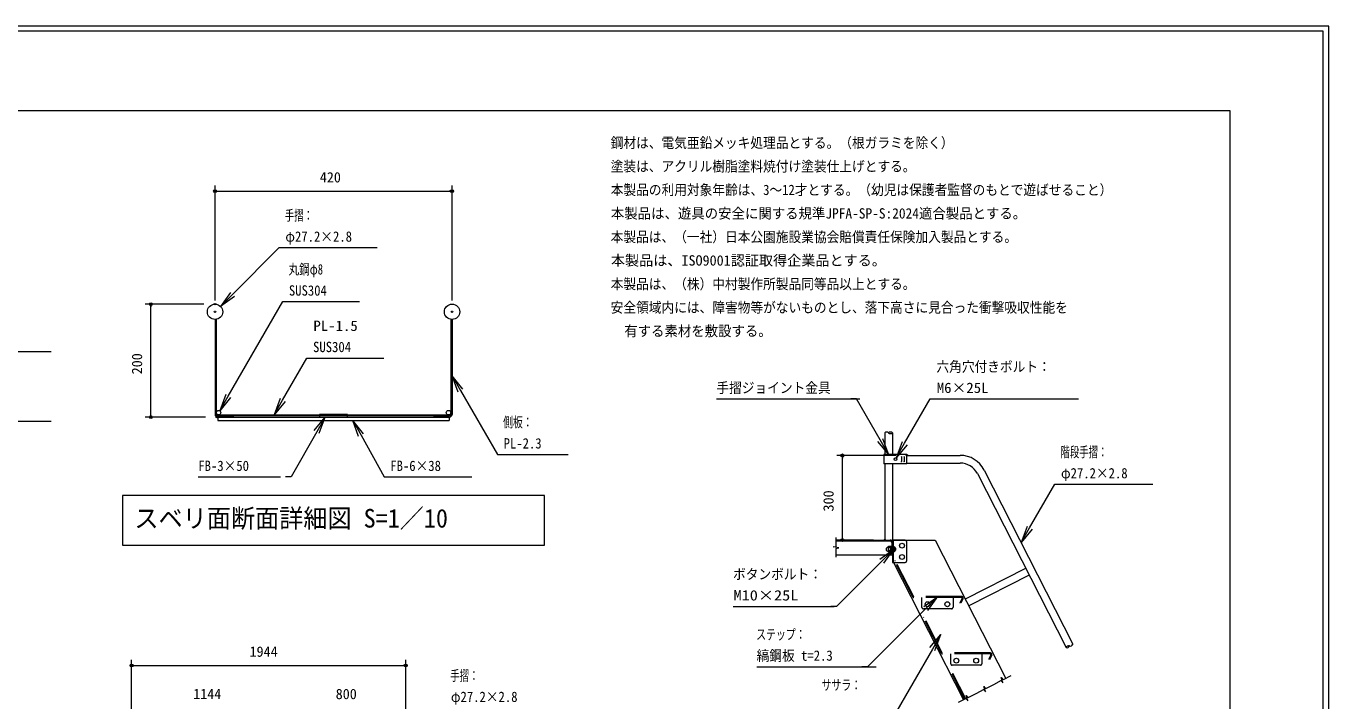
# Model space of a CAD drawing. Units: millimetres at full size, sheet at 1:20, with parts at other scales. Extents: x 10 to 16810, y -17 to 11897.
# Drawn here: x 7577 to 16810, y 7116 to 11897 of the extents above; entities that cross this region are included whole.
import ezdxf
from ezdxf.enums import TextEntityAlignment as Align

# ---------------------------------------------------------------- set-up
doc = ezdxf.new("R2010")
doc.units = ezdxf.units.MM
doc.header["$LTSCALE"] = 20
doc.header["$PDMODE"] = 32
doc.header["$PDSIZE"] = 10
doc.linetypes.add('USER2', pattern=[19.05, 12.7, -6.35])
for name, color, linetype, lineweight in [('DEFPOINTS_3', 7, 'Continuous', 0), ('LY_2', 7, 'Continuous', 0), ('LY_5', 2, 'Continuous', 18), ('LY_6', 7, 'Continuous', 0)]:
    doc.layers.add(name, color=color, linetype=linetype, lineweight=lineweight)
doc.styles.add('ＭＳ ゴシック', font='')
doc.styles.get('ＭＳ ゴシック').set_extended_font_data('MS Gothic')

# ---------------------------------------------------------------- blocks, each defined once
blk = doc.blocks.new('-011-_DOTBLANK')
at = {"color": 7, "linetype": 'Continuous', "lineweight": 0}
blk.add_line((-0.5, 0), (-1, 0), dxfattribs=at)
blk.add_circle((0, 0), 0.5, dxfattribs=at)
blk = doc.blocks.new('-003-_U3')
at = {"color": 7, "linetype": 'Continuous', "lineweight": 0}
for p, q in [((-1, 0.1667), (0, 0)), ((0, 0), (-1, 0)), ((-1, -0.1667), (0, 0))]:
    blk.add_line(p, q, dxfattribs=at)

msp = doc.modelspace()

# ---------------------------------------------------------------- linework, layer by layer
at = {"layer": 'DEFPOINTS_3'}
for p, q in [((16810, 11896.7), (10, 11896.7)), ((16810, 16.7), (16810, 11896.7))]:
    msp.add_line(p, q, dxfattribs=at)
at = {"layer": 'LY_2'}
for p, q in [((16110, 11296.7), (710, 11296.7)), ((16110, 616.7), (16110, 11296.7))]:
    msp.add_line(p, q, dxfattribs=at)
at = {"layer": 'LY_5', "color": 7, "lineweight": 0}
for p, q in [((16769.92, 11860.11), (50.08, 11860.11)), ((16769.92, -16.7), (16769.92, 11860.11)), ((13661.68, 9015.64), (13661.68, 8860.79)), ((13716.08, 9015.64), (13716.08, 8860.79)), ((13661.68, 8796.09), (13661.68, 8255.64)), ((13716.08, 8796.09), (13716.08, 8255.64)), ((13819.68, 8855.64), (14196.55, 8855.64)), ((13819.68, 8801.24), (14196.55, 8801.24)), ((14318.44, 8726.55), (14946.73, 7493.45)), ((14366.91, 8751.25), (14995.2, 7518.15)), ((13316.08, 8273.34), (13316.08, 8210.4)), ((13316.08, 8255.64), (13716.08, 8255.64)), ((13716.08, 8255.64), (13716.08, 8095.64)), ((13806.08, 8255.64), (13716.08, 8255.64)), ((13716.08, 8241.04), (13716.08, 8151.04)), ((13724.08, 8255.64), (14019.66, 8255.64)), ((13816.08, 8245.64), (13816.08, 8105.64)), ((14019.66, 8255.64), (14519.05, 7275.54)), ((13296.08, 8206.87), (13316.08, 8210.4)), ((13336.08, 8199.82), (13296.08, 8206.87)), ((13316.08, 8196.29), (13336.08, 8199.82)), ((13316.08, 8196.29), (13316.08, 8133.34)), ((13316.08, 8151.04), (13716.08, 8151.04)), ((13716.08, 8095.64), (13806.08, 8095.64)), ((13724.08, 8095.64), (14219.67, 7122.99)), ((14660.61, 8055), (14232.93, 7837.08)), ((14685.31, 8006.53), (14257.62, 7788.61)), ((14556.47, 7294.6), (14500.39, 7266.03)), ((14363.42, 7218.69), (14375.64, 7202.47)), ((14375.3, 7179.84), (14363.42, 7218.69)), ((14431.73, 7231.04), (14375.64, 7202.47)), ((14487.82, 7259.62), (14431.73, 7231.04)), ((14487.82, 7259.62), (14500.04, 7243.4)), ((14488.16, 7282.25), (14500.39, 7266.03)), ((14500.04, 7243.4), (14488.16, 7282.25)), ((14238.34, 7132.5), (14182.25, 7103.93)), ((14238.34, 7132.5), (14250.56, 7116.29)), ((14238.68, 7155.13), (14250.9, 7138.91)), ((14250.56, 7116.29), (14238.68, 7155.13)), ((14306.99, 7167.49), (14250.9, 7138.91)), ((14363.08, 7196.06), (14306.99, 7167.49)), ((14363.08, 7196.06), (14375.3, 7179.84))]:
    msp.add_line(p, q, dxfattribs=at)
at = {"layer": 'LY_5'}
for p, q in [((8915.66, 9818.26), (8915.66, 9145.46)), ((8915.66, 9818.26), (8924.86, 9818.26)), ((8924.86, 9818.26), (8924.86, 9819.04)), ((8924.86, 9818.26), (8924.86, 9145.46)), ((10586.46, 9818.26), (10586.46, 9819.04)), ((10586.46, 9818.26), (10586.46, 9145.46)), ((10595.66, 9818.26), (10586.46, 9818.26)), ((10595.66, 9818.26), (10595.66, 9145.46)), ((8935.64, 9142.26), (9655.65, 9145.06)), ((8935.66, 9142.26), (8935.66, 9136.26)), ((9855.68, 9145.06), (9655.65, 9145.06)), ((9855.68, 9145.06), (10575.69, 9142.26)), ((10575.66, 9142.26), (10575.66, 9136.26)), ((8934.06, 9136.26), (9044.86, 9136.26)), ((8934.06, 9127.06), (9044.86, 9127.06)), ((8935.66, 9136.26), (9655.66, 9139.06)), ((8935.66, 9127.06), (10575.66, 9127.06)), ((8935.66, 9127.06), (8935.66, 9103.06)), ((8935.66, 9103.06), (10575.66, 9103.06)), ((9044.86, 9136.26), (9044.86, 9127.06)), ((9855.66, 9139.06), (9655.66, 9139.06)), ((9655.66, 9139.06), (9655.66, 9127.06)), ((9655.66, 9139.06), (9855.66, 9139.06)), ((9655.66, 9127.06), (9855.66, 9127.06)), ((9855.66, 9127.06), (9855.66, 9139.06)), ((9855.66, 9139.06), (10575.66, 9136.26)), ((10466.46, 9136.26), (10577.26, 9136.26)), ((10466.46, 9136.26), (10466.46, 9127.06)), ((10466.46, 9127.06), (10577.26, 9127.06)), ((10575.66, 9127.06), (10575.66, 9103.06)), ((13656.53, 8860.79), (13656.53, 8796.09)), ((13819.68, 8860.79), (13656.53, 8860.79)), ((13819.68, 8796.09), (13656.53, 8796.09)), ((13779.68, 8845.84), (13778.18, 8848.44)), ((13779.68, 8811.04), (13778.18, 8808.44)), ((13781.18, 8848.44), (13779.68, 8845.84)), ((13779.68, 8845.84), (13779.68, 8811.04)), ((13781.18, 8808.44), (13779.68, 8811.04)), ((13799.68, 8845.84), (13798.18, 8848.44)), ((13799.68, 8811.04), (13798.18, 8808.44)), ((13801.18, 8848.44), (13799.68, 8845.84)), ((13799.68, 8845.84), (13799.68, 8811.04)), ((13801.18, 8808.44), (13799.68, 8811.04)), ((13819.68, 8796.09), (13819.68, 8860.79)), ((13316.08, 8251.04), (13701.48, 8251.04)), ((13711.48, 8241.04), (13711.48, 8151.04)), ((13716.08, 8255.64), (13716.08, 8241.04)), ((13722.48, 8255.64), (13722.48, 8095.64)), ((13688.29, 8210.67), (13686.48, 8207.54)), ((13686.48, 8207.54), (13686.48, 8174.54)), ((13688.29, 8171.41), (13686.48, 8174.54)), ((13702.48, 8210.67), (13688.29, 8210.67)), ((13702.48, 8200.86), (13688.29, 8200.86)), ((13702.48, 8181.23), (13688.29, 8181.23)), ((13702.48, 8171.41), (13688.29, 8171.41)), ((13702.48, 8210.67), (13702.48, 8171.41)), ((13707.48, 8209.44), (13702.48, 8209.44)), ((13702.48, 8209.44), (13702.48, 8172.64)), ((13702.48, 8191.3), (13707.48, 8192.64)), ((13702.48, 8189.44), (13707.48, 8190.78)), ((13707.48, 8172.64), (13702.48, 8172.64)), ((13707.48, 8211.04), (13707.48, 8171.04)), ((13711.48, 8211.04), (13707.48, 8211.04)), ((13707.48, 8209.44), (13707.48, 8172.64)), ((13711.48, 8171.04), (13707.48, 8171.04)), ((13711.48, 8211.04), (13711.48, 8171.04)), ((13722.48, 8211.04), (13722.48, 8171.04)), ((13726.48, 8211.04), (13722.48, 8211.04)), ((13726.48, 8171.04), (13722.48, 8171.04)), ((13726.48, 8211.04), (13726.48, 8171.04)), ((13726.48, 8208.34), (13726.48, 8173.74)), ((13726.48, 8208.34), (13728.48, 8208.34)), ((13726.48, 8173.74), (13728.48, 8173.74)), ((13728.48, 8208.34), (13728.48, 8173.74)), ((13737.18, 8199.04), (13737.18, 8183.04))]:
    msp.add_line(p, q, dxfattribs=at)
at = {"layer": 'LY_5', "color": 7}
for p, q in [((11251.66, 8570.33), (8259.66, 8570.33)), ((8259.66, 8570.33), (8259.66, 8218.33)), ((11251.66, 8218.33), (11251.66, 8570.33)), ((8259.66, 8218.33), (11251.66, 8218.33))]:
    msp.add_line(p, q, dxfattribs=at)
at = {"layer": 'LY_5', "color": 7, "linetype": 'USER2', "lineweight": 0}
for p, q in [((13735.91, 8108.48), (13731.81, 8106.39)), ((13860.37, 7854.07), (13731.81, 8106.39)), ((13866.25, 7857.07), (13737.69, 8109.39)), ((14206.55, 7855.65), (13868.57, 7855.65)), ((14206.55, 7849.05), (13868.57, 7849.05)), ((13925.75, 7779.05), (13925.75, 7849.05)), ((14145.75, 7849.05), (14145.75, 7779.05)), ((14135.75, 7769.05), (13935.75, 7769.05)), ((14210.65, 7842.36), (14194.76, 7811.19)), ((14198.86, 7809.1), (14194.76, 7811.19)), ((14216.53, 7839.36), (14200.64, 7808.19)), ((13939.72, 7708.48), (13935.62, 7706.39)), ((14064.18, 7454.07), (13935.62, 7706.39)), ((14070.06, 7457.07), (13941.5, 7709.39)), ((14410.36, 7455.65), (14072.38, 7455.65)), ((14410.36, 7449.05), (14072.38, 7449.05)), ((14129.56, 7379.05), (14129.56, 7449.05)), ((14349.56, 7449.05), (14349.56, 7379.05)), ((14414.46, 7442.36), (14398.57, 7411.19)), ((14402.67, 7409.1), (14398.57, 7411.19)), ((14420.34, 7439.36), (14404.45, 7408.19)), ((14143.53, 7308.48), (14139.43, 7306.39)), ((14230.15, 7128.33), (14139.43, 7306.39)), ((14339.56, 7369.05), (14139.56, 7369.05)), ((14236.03, 7131.33), (14145.31, 7309.39))]:
    msp.add_line(p, q, dxfattribs=at)
at = {"layer": 'LY_5'}
for centre, radius in [((8915.66, 9872.66), 54.4), ((10595.66, 9872.66), 54.4), ((8940.86, 9158.28), 16), ((10570.46, 9158.28), 16), ((13737.68, 8828.44), 10), ((13784.08, 8215.64), 17.3), ((13784.08, 8135.64), 17.3), ((13965.75, 7801.05), 17.3), ((14105.75, 7801.05), 17.3), ((14169.56, 7401.05), 17.3), ((14309.56, 7401.05), 17.3)]:
    msp.add_circle(centre, radius, dxfattribs=at)
for centre, radius, start, end in [((8934.06, 9145.46), 18.4, 180, 270), ((8934.06, 9145.46), 9.2, 180, 270), ((10577.26, 9145.46), 9.2, 270, 0), ((10577.26, 9145.46), 18.4, 270, 0), ((13675.28, 9001.22), 19.83, 46.68802, 133.31198), ((13702.48, 9001.22), 19.83, 46.68802, 133.31198), ((13702.48, 9030.07), 19.83, 226.68802, 313.31198), ((13701.48, 8241.04), 10, 0, 90), ((13686.48, 8191.04), 15, 90, 270), ((13714.04, 8191.04), 27.56, 159.136, 200.864), ((13696.79, 8205.77), 9.81, 150.00001, 209.99999), ((13696.79, 8176.32), 9.81, 150.00001, 209.99999), ((13719.31, 8191.04), 19.58, 24.11411, 62.06758), ((13719.31, 8191.04), 19.58, 297.93242, 335.88589), ((14965.4, 7486.77), 19.83, 73.68802, 160.31198), ((14952.3, 7512.48), 19.83, 253.68802, 340.31198), ((14976.54, 7524.83), 19.83, 253.68802, 340.31198)]:
    msp.add_arc(centre, radius, start, end, dxfattribs=at)
at = {"layer": 'LY_5', "color": 7, "lineweight": 0}
for centre, radius, start, end in [((14196.55, 8664.44), 191.2, 27, 90), ((14196.55, 8664.44), 136.8, 27, 90), ((13701.48, 8241.04), 14.6, 0, 90), ((13806.08, 8245.64), 10, 0, 90), ((13806.08, 8105.64), 10, 270, 0)]:
    msp.add_arc(centre, radius, start, end, dxfattribs=at)
at = {"layer": 'LY_5', "color": 7, "linetype": 'USER2', "lineweight": 0}
for centre, radius, start, end in [((13868.57, 7858.25), 9.2, 207, 270), ((13868.57, 7858.25), 2.6, 207, 270), ((14206.55, 7844.45), 11.2, 333, 90), ((14206.55, 7844.45), 4.6, 333, 90), ((13935.75, 7779.05), 10, 180, 270), ((14135.75, 7779.05), 10, 270, 0), ((14072.38, 7458.25), 9.2, 207, 270), ((14072.38, 7458.25), 2.6, 207, 270), ((14410.36, 7444.45), 11.2, 333, 90), ((14410.36, 7444.45), 4.6, 333, 90), ((14139.56, 7379.05), 10, 180, 270), ((14339.56, 7379.05), 10, 270, 0)]:
    msp.add_arc(centre, radius, start, end, dxfattribs=at)
at = {"layer": 'LY_6'}
for p, q in [((8915.66, 9952.66), (8915.66, 10767.06)), ((8915.66, 10727.06), (10595.66, 10727.06)), ((10595.66, 9952.66), (10595.66, 10767.06)), ((9038.98, 9995.98), (9370.06, 10327.06)), ((9370.06, 10327.06), (9410.06, 10327.06)), ((9410.06, 10327.06), (10065.88, 10327.06)), ((8835.66, 9927.06), (8421.26, 9927.06)), ((8461.26, 9127.06), (8461.26, 9927.06)), ((9008.86, 9276.06), (9395.11, 9945.06)), ((9395.11, 9945.06), (9435.11, 9945.06)), ((9435.11, 9945.06), (9940.54, 9945.06)), ((6908.31, 9592.56), (7754.05, 9592.56)), ((9394.93, 9247.73), (9566.59, 9545.06)), ((9566.59, 9545.06), (9606.59, 9545.06)), ((9606.59, 9545.06), (10112.02, 9545.06)), ((10655.66, 9314.33), (10916.73, 8862.15)), ((12468.92, 9255.64), (13485.42, 9255.64)), ((13460.92, 9255.64), (13420.92, 9255.64)), ((13628.88, 8964.72), (13460.92, 9255.64)), ((13802.68, 8941.03), (13984.33, 9255.64)), ((13984.33, 9255.64), (14024.33, 9255.64)), ((14024.33, 9255.64), (15034.35, 9255.64)), ((6908.31, 9099.01), (7754.05, 9099.01)), ((8847.66, 9127.06), (8421.26, 9127.06)), ((9636.4, 9022.71), (9454.84, 8703.06)), ((9950.99, 8998), (10113.79, 8703.06)), ((10916.73, 8862.15), (10956.73, 8862.15)), ((10956.73, 8862.15), (11419.3, 8862.15)), ((13739.68, 8855.64), (13321.68, 8855.64)), ((13361.68, 8255.64), (13361.68, 8855.64)), ((8797.13, 8703.06), (9380.19, 8703.06)), ((9454.84, 8703.06), (9414.84, 8703.06)), ((10113.79, 8703.06), (10153.79, 8703.06)), ((10153.79, 8703.06), (10736.86, 8703.06)), ((14688.47, 8341.83), (14866.94, 8650.95)), ((14866.94, 8650.95), (14906.94, 8650.95)), ((14906.94, 8650.95), (15562.76, 8650.95)), ((13581.68, 8255.64), (13321.68, 8255.64)), ((13641.63, 8106.19), (13320.94, 7785.5)), ((12586.94, 7785.5), (13303.02, 7785.5)), ((13320.94, 7785.5), (13280.94, 7785.5)), ((13952.7, 7770.8), (13540.67, 7358.76)), ((13999.85, 7483.6), (13720.92, 7000.5)), ((8324.56, 3776.7), (8324.56, 7406.7)), ((10268.31, 6460.3), (10268.31, 7406.7)), ((8324.56, 7366.7), (10268.31, 7366.7)), ((12754.38, 7358.76), (13600.12, 7358.76)), ((13540.67, 7358.76), (13500.67, 7358.76))]:
    msp.add_line(p, q, dxfattribs=at)
for p in [(10595.66, 10727.06), (8461.26, 9927.06), (8915.66, 9927.06), (8915.66, 9872.66), (10595.66, 9872.66), (8927.66, 9127.06), (13361.68, 8855.64), (13819.68, 8855.64), (13661.68, 8255.64), (10268.31, 7366.7)]:
    msp.add_point(p, dxfattribs=at)

# ---------------------------------------------------------------- block references
for name, p, xscale, yscale, rotation in [('-011-_DOTBLANK', (8915.66, 10727.06), 20, 20, 180), ('-003-_U3', (8954.13, 9911.12), 120, 120, 225), ('-011-_DOTBLANK', (8461.26, 9927.06), 20, 20, 90), ('-003-_U3', (10595.66, 9418.26), 120, 120, 120), ('-003-_U3', (8948.86, 9172.13), 120, 120, 240), ('-003-_U3', (9334.93, 9143.81), 120, 120, 240), ('-011-_DOTBLANK', (8461.26, 9127.06), 20, 20, 270), ('-003-_U3', (9695.66, 9127.06), 120, 120, 60.40466), ('-003-_U3', (9893, 9103.06), 120, 120, 118.89831), ('-003-_U3', (13688.88, 8860.79), 120, 120, 300), ('-011-_DOTBLANK', (13361.68, 8855.64), 20, 20, 90), ('-003-_U3', (13742.68, 8837.1), 120, 120, 240), ('-003-_U3', (14628.47, 8237.91), 120, 120, 240), ('-011-_DOTBLANK', (13361.68, 8255.64), 20, 20, 270), ('-003-_U3', (13726.48, 8191.04), 120, 120, 45), ('-003-_U3', (14037.56, 7855.65), 120, 120, 45), ('-003-_U3', (14059.85, 7587.53), 120, 120, 60), ('-011-_DOTBLANK', (8324.56, 7366.7), 20, 20, 180)]:
    msp.add_blockref(name, p, dxfattribs=dict(at, xscale=xscale, yscale=yscale, rotation=rotation))
at = {"layer": 'LY_6', "xscale": 20, "yscale": 20}
for p in [(10595.66, 10727.06), (10268.31, 7366.7)]:
    msp.add_blockref('-011-_DOTBLANK', p, dxfattribs=at)

# ---------------------------------------------------------------- texts
at = {"layer": 'LY_5', "color": 7, "style": 'ＭＳ ゴシック', "width": 0.95}
msp.add_text('スベリ面断面詳細図 S=1／10', height=132, dxfattribs=at).set_placement((8344.29, 8304.33), align=Align.BOTTOM_LEFT)
at = {"layer": 'LY_6', "style": 'ＭＳ ゴシック'}
for s, width, p in [('鋼材は、電気亜鉛メッキ処理品とする。（根ガラミを除く）', 0.9, (11719.92, 11011.25)), ('塗装は、アクリル樹脂塗料焼付け塗装仕上げとする。', 0.9, (11719.92, 10844.58)), ('本製品の利用対象年齢は、3～12才とする。（幼児は保護者監督のもとで遊ばせること）', 0.9, (11720.21, 10677.91)), ('手摺：', 0.65, (9410.25, 10497.06)), ('本製品は、遊具の安全に関する規準JPFA-SP-S:2024適合製品とする。', 0.95, (11721.2, 10511.25)), ('φ27.2×2.8', 0.9, (9414.15, 10347.06)), ('本製品は、（一社）日本公園施設業協会賠償責任保険加入製品とする。', 0.9, (11719.92, 10344.58)), ('丸鋼φ8', 0.75, (9436.9, 10115.06)), ('本製品は、（株）中村製作所製品同等品以上とする。', 0.9, (11719.92, 10011.25)), ('SUS304', 0.9, (9439.05, 9965.06)), ('安全領域内には、障害物等がないものとし、落下高さに見合った衝撃吸収性能を', 0.9, (11719.92, 9844.58)), ('PL-1.5', 1.05, (9613.02, 9715.06)), ('  有する素材を敷設する。', 0.95, (11721.15, 9677.91)), ('SUS304', 0.9, (9610.53, 9565.06)), ('六角穴付きボルト：', 0.9, (14028.33, 9425.64)), ('手摺ジョイント金具', 0.9, (12468.92, 9275.64)), ('M6×25L', 1.05, (14030.75, 9275.64)), ('側板：', 0.7, (10957.04, 9032.15)), ('PL-2.3', 0.9, (10961, 8882.15)), ('階段手摺：', 0.65, (14907.13, 8820.95)), ('FB-3×50', 0.9, (8797.38, 8723.06)), ('FB-6×38', 0.9, (10157.69, 8723.06)), ('φ27.2×2.8', 0.9, (14911.03, 8670.95)), ('ボタンボルト：', 0.9, (12586.94, 7955.5)), ('M10×25L', 1.15, (12590.75, 7805.5)), ('ステップ：', 0.7, (12751.04, 7528.76)), ('縞鋼板 t=2.3', 0.9, (12754.13, 7378.76)), ('手摺：', 0.65, (10583.5, 7236.7)), ('ササラ：', 0.7, (13214.66, 7170.5)), ('φ27.2×2.8', 0.9, (10587.4, 7086.7))]:
    msp.add_text(s, height=73.31, dxfattribs=dict(at, width=width)).set_placement(p, align=Align.BOTTOM_LEFT)
for s, p in [('420', (9658.18, 10767.06)), ('本製品は、ISO9001認証取得企業品とする。', (11721.33, 10177.91)), ('1944', (9160.35, 7406.7)), ('1144', (8760.99, 7106.7)), ('800', (9770.83, 7106.7))]:
    msp.add_text(s, height=73.31, dxfattribs=at).set_placement(p, align=Align.BOTTOM_LEFT)
for s, p in [('200', (8421.26, 9429.58)), ('300', (13321.68, 8458.16))]:
    msp.add_text(s, height=73.31, rotation=90, dxfattribs=at).set_placement(p, align=Align.BOTTOM_LEFT)

doc.saveas('drawing.dxf')
